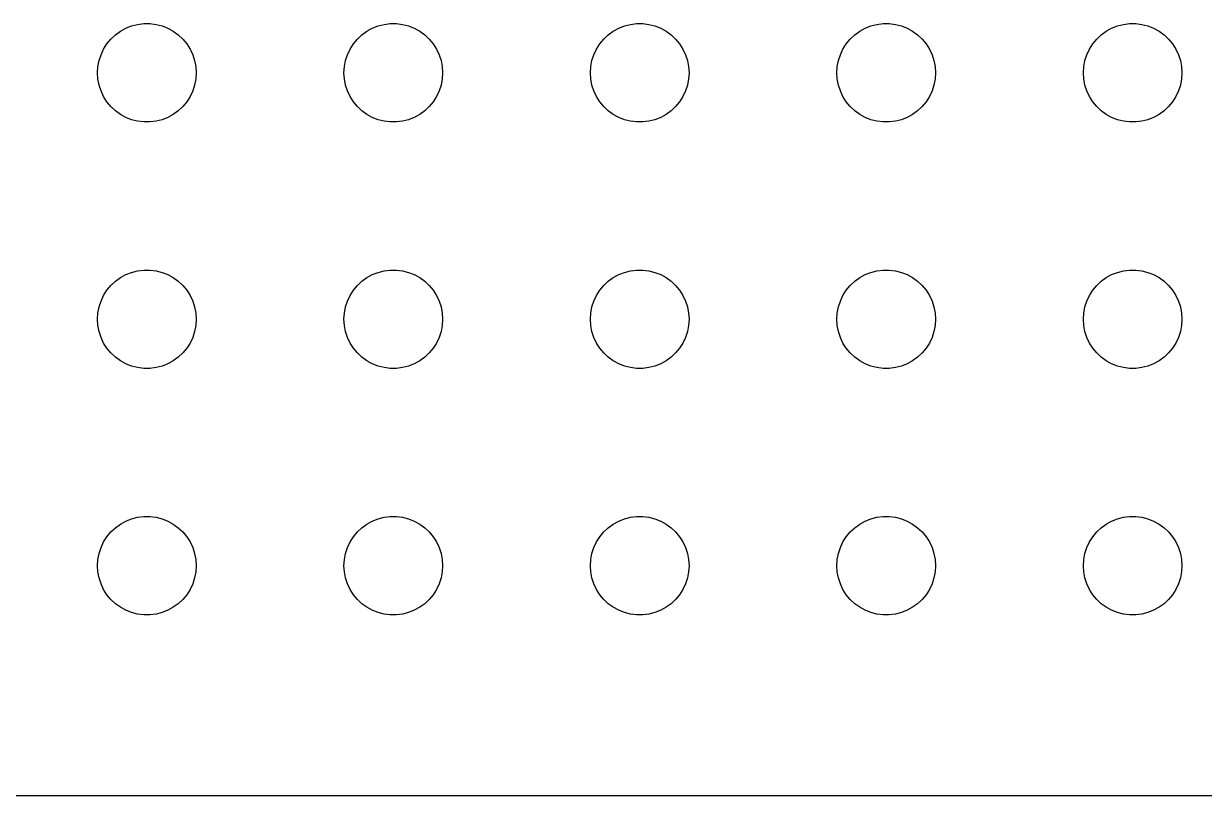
# Model space of a CAD drawing. Header units: metres. Extents: x -134 to 134, y 290 to 736.
# Drawn here: x -3.75 to 32.18, y 404.01 to 427.5 of the extents above; entities that cross this region are included whole.
import ezdxf

# ---------------------------------------------------------------- set-up
doc = ezdxf.new("R2010")
doc.units = ezdxf.units.M

msp = doc.modelspace()

# ---------------------------------------------------------------- linework, layer by layer
for p, q in [((-0.95613, 427.156), (-0.80373, 427.266)), ((-0.80373, 427.266), (-0.63866, 427.357)), ((-0.63866, 427.357), (-0.46352, 427.427)), ((-0.46352, 427.427), (-0.28107, 427.473)), ((-0.28107, 427.473), (-0.09418, 427.497)), ((-0.09418, 427.497), (0.09418, 427.497)), ((0.09418, 427.497), (0.28107, 427.473)), ((0.28107, 427.473), (0.46352, 427.427)), ((0.46352, 427.427), (0.63866, 427.357)), ((0.63866, 427.357), (0.80373, 427.266)), ((0.80373, 427.266), (0.95613, 427.156)), ((6.54385, 427.156), (6.69626, 427.266)), ((6.69626, 427.266), (6.86133, 427.357)), ((6.86133, 427.357), (7.03647, 427.427)), ((7.03647, 427.427), (7.21892, 427.473)), ((7.21892, 427.473), (7.40581, 427.497)), ((7.40581, 427.497), (7.59418, 427.497)), ((7.59418, 427.497), (7.78107, 427.473)), ((7.78107, 427.473), (7.96352, 427.427)), ((7.96352, 427.427), (8.13866, 427.357)), ((8.13866, 427.357), (8.30373, 427.266)), ((8.30373, 427.266), (8.45613, 427.156)), ((14.0439, 427.156), (14.1963, 427.266)), ((14.1963, 427.266), (14.3613, 427.357)), ((14.3613, 427.357), (14.5365, 427.427)), ((14.5365, 427.427), (14.7189, 427.473)), ((14.7189, 427.473), (14.9058, 427.497)), ((14.9058, 427.497), (15.0942, 427.497)), ((15.0942, 427.497), (15.2811, 427.473)), ((15.2811, 427.473), (15.4635, 427.427)), ((15.4635, 427.427), (15.6387, 427.357)), ((15.6387, 427.357), (15.8037, 427.266)), ((15.8037, 427.266), (15.9561, 427.156)), ((21.5439, 427.156), (21.6963, 427.266)), ((21.6963, 427.266), (21.8613, 427.357)), ((21.8613, 427.357), (22.0365, 427.427)), ((22.0365, 427.427), (22.2189, 427.473)), ((22.2189, 427.473), (22.4058, 427.497)), ((22.4058, 427.497), (22.5942, 427.497)), ((22.5942, 427.497), (22.7811, 427.473)), ((22.7811, 427.473), (22.9635, 427.427)), ((22.9635, 427.427), (23.1387, 427.357)), ((23.1387, 427.357), (23.3037, 427.266)), ((23.3037, 427.266), (23.4561, 427.156)), ((29.0439, 427.156), (29.1963, 427.266)), ((29.1963, 427.266), (29.3613, 427.357)), ((29.3613, 427.357), (29.5365, 427.427)), ((29.5365, 427.427), (29.7189, 427.473)), ((29.7189, 427.473), (29.9058, 427.497)), ((29.9058, 427.497), (30.0942, 427.497)), ((30.0942, 427.497), (30.2811, 427.473)), ((30.2811, 427.473), (30.4635, 427.427)), ((30.4635, 427.427), (30.6387, 427.357)), ((30.6387, 427.357), (30.8037, 427.266)), ((30.8037, 427.266), (30.9561, 427.156)), ((-1.21352, 426.882), (-1.09344, 427.027)), ((-1.09344, 427.027), (-0.95613, 427.156)), ((0.95613, 427.156), (1.09344, 427.027)), ((1.09344, 427.027), (1.21352, 426.882)), ((6.28647, 426.882), (6.40654, 427.027)), ((6.40654, 427.027), (6.54385, 427.156)), ((8.45613, 427.156), (8.59344, 427.027)), ((8.59344, 427.027), (8.71352, 426.882)), ((13.7865, 426.882), (13.9065, 427.027)), ((13.9065, 427.027), (14.0439, 427.156)), ((15.9561, 427.156), (16.0934, 427.027)), ((16.0934, 427.027), (16.2135, 426.882)), ((21.2865, 426.882), (21.4065, 427.027)), ((21.4065, 427.027), (21.5439, 427.156)), ((23.4561, 427.156), (23.5934, 427.027)), ((23.5934, 427.027), (23.7135, 426.882)), ((28.7865, 426.882), (28.9065, 427.027)), ((28.9065, 427.027), (29.0439, 427.156)), ((30.9561, 427.156), (31.0934, 427.027)), ((31.0934, 427.027), (31.2135, 426.882)), ((-1.45287, 426.373), (-1.39465, 426.552)), ((-1.39465, 426.552), (-1.31445, 426.723)), ((-1.31445, 426.723), (-1.21352, 426.882)), ((1.21352, 426.882), (1.31445, 426.723)), ((1.31445, 426.723), (1.39465, 426.552)), ((1.39465, 426.552), (1.45287, 426.373)), ((6.04712, 426.373), (6.10533, 426.552)), ((6.10533, 426.552), (6.18553, 426.723)), ((6.18553, 426.723), (6.28647, 426.882)), ((8.71352, 426.882), (8.81445, 426.723)), ((8.81445, 426.723), (8.89465, 426.552)), ((8.89465, 426.552), (8.95287, 426.373)), ((13.5471, 426.373), (13.6053, 426.552)), ((13.6053, 426.552), (13.6855, 426.723)), ((13.6855, 426.723), (13.7865, 426.882)), ((16.2135, 426.882), (16.3145, 426.723)), ((16.3145, 426.723), (16.3947, 426.552)), ((16.3947, 426.552), (16.4529, 426.373)), ((21.0471, 426.373), (21.1053, 426.552)), ((21.1053, 426.552), (21.1855, 426.723)), ((21.1855, 426.723), (21.2865, 426.882)), ((23.7135, 426.882), (23.8145, 426.723)), ((23.8145, 426.723), (23.8947, 426.552)), ((23.8947, 426.552), (23.9529, 426.373)), ((28.5471, 426.373), (28.6053, 426.552)), ((28.6053, 426.552), (28.6855, 426.723)), ((28.6855, 426.723), (28.7865, 426.882)), ((31.2135, 426.882), (31.3145, 426.723)), ((31.3145, 426.723), (31.3947, 426.552)), ((31.3947, 426.552), (31.4529, 426.373)), ((-1.5, 426), (-1.48816, 426.188)), ((-1.48816, 426.188), (-1.45287, 426.373)), ((1.45287, 426.373), (1.48816, 426.188)), ((1.48816, 426.188), (1.5, 426)), ((6, 426), (6.01183, 426.188)), ((6.01183, 426.188), (6.04712, 426.373)), ((8.95287, 426.373), (8.98816, 426.188)), ((8.98816, 426.188), (9, 426)), ((13.5, 426), (13.5118, 426.188)), ((13.5118, 426.188), (13.5471, 426.373)), ((16.4529, 426.373), (16.4882, 426.188)), ((16.4882, 426.188), (16.5, 426)), ((21, 426), (21.0118, 426.188)), ((21.0118, 426.188), (21.0471, 426.373)), ((23.9529, 426.373), (23.9882, 426.188)), ((23.9882, 426.188), (24, 426)), ((28.5, 426), (28.5118, 426.188)), ((28.5118, 426.188), (28.5471, 426.373)), ((31.4529, 426.373), (31.4882, 426.188)), ((31.4882, 426.188), (31.5, 426)), ((-1.48816, 425.812), (-1.5, 426)), ((1.5, 426), (1.48816, 425.812)), ((6.01183, 425.812), (6, 426)), ((9, 426), (8.98816, 425.812)), ((13.5118, 425.812), (13.5, 426)), ((16.5, 426), (16.4882, 425.812)), ((21.0118, 425.812), (21, 426)), ((24, 426), (23.9882, 425.812)), ((28.5118, 425.812), (28.5, 426)), ((31.5, 426), (31.4882, 425.812)), ((-1.45287, 425.627), (-1.48816, 425.812)), ((-1.39465, 425.448), (-1.45287, 425.627)), ((1.45287, 425.627), (1.39465, 425.448)), ((1.48816, 425.812), (1.45287, 425.627)), ((6.04712, 425.627), (6.01183, 425.812)), ((6.10533, 425.448), (6.04712, 425.627)), ((8.95287, 425.627), (8.89465, 425.448)), ((8.98816, 425.812), (8.95287, 425.627)), ((13.5471, 425.627), (13.5118, 425.812)), ((13.6053, 425.448), (13.5471, 425.627)), ((16.4529, 425.627), (16.3947, 425.448)), ((16.4882, 425.812), (16.4529, 425.627)), ((21.0471, 425.627), (21.0118, 425.812)), ((21.1053, 425.448), (21.0471, 425.627)), ((23.9529, 425.627), (23.8947, 425.448)), ((23.9882, 425.812), (23.9529, 425.627)), ((28.5471, 425.627), (28.5118, 425.812)), ((28.6053, 425.448), (28.5471, 425.627)), ((31.4529, 425.627), (31.3947, 425.448)), ((31.4882, 425.812), (31.4529, 425.627)), ((-1.31445, 425.277), (-1.39465, 425.448)), ((-1.21352, 425.118), (-1.31445, 425.277)), ((-1.09344, 424.973), (-1.21352, 425.118)), ((1.21352, 425.118), (1.09344, 424.973)), ((1.31445, 425.277), (1.21352, 425.118)), ((1.39465, 425.448), (1.31445, 425.277)), ((6.18553, 425.277), (6.10533, 425.448)), ((6.28647, 425.118), (6.18553, 425.277)), ((6.40654, 424.973), (6.28647, 425.118)), ((8.71352, 425.118), (8.59344, 424.973)), ((8.81445, 425.277), (8.71352, 425.118)), ((8.89465, 425.448), (8.81445, 425.277)), ((13.6855, 425.277), (13.6053, 425.448)), ((13.7865, 425.118), (13.6855, 425.277)), ((13.9065, 424.973), (13.7865, 425.118)), ((16.2135, 425.118), (16.0934, 424.973)), ((16.3145, 425.277), (16.2135, 425.118)), ((16.3947, 425.448), (16.3145, 425.277)), ((21.1855, 425.277), (21.1053, 425.448)), ((21.2865, 425.118), (21.1855, 425.277)), ((21.4065, 424.973), (21.2865, 425.118)), ((23.7135, 425.118), (23.5934, 424.973)), ((23.8145, 425.277), (23.7135, 425.118)), ((23.8947, 425.448), (23.8145, 425.277)), ((28.6855, 425.277), (28.6053, 425.448)), ((28.7865, 425.118), (28.6855, 425.277)), ((28.9065, 424.973), (28.7865, 425.118)), ((31.2135, 425.118), (31.0934, 424.973)), ((31.3145, 425.277), (31.2135, 425.118)), ((31.3947, 425.448), (31.3145, 425.277)), ((-0.95613, 424.844), (-1.09344, 424.973)), ((-0.80373, 424.734), (-0.95613, 424.844)), ((0.95613, 424.844), (0.80373, 424.734)), ((1.09344, 424.973), (0.95613, 424.844)), ((6.54385, 424.844), (6.40654, 424.973)), ((6.69626, 424.734), (6.54385, 424.844)), ((8.45613, 424.844), (8.30373, 424.734)), ((8.59344, 424.973), (8.45613, 424.844)), ((14.0439, 424.844), (13.9065, 424.973)), ((14.1963, 424.734), (14.0439, 424.844)), ((15.9561, 424.844), (15.8037, 424.734)), ((16.0934, 424.973), (15.9561, 424.844)), ((21.5439, 424.844), (21.4065, 424.973)), ((21.6963, 424.734), (21.5439, 424.844)), ((23.4561, 424.844), (23.3037, 424.734)), ((23.5934, 424.973), (23.4561, 424.844)), ((29.0439, 424.844), (28.9065, 424.973)), ((29.1963, 424.734), (29.0439, 424.844)), ((30.9561, 424.844), (30.8037, 424.734)), ((31.0934, 424.973), (30.9561, 424.844)), ((-0.63866, 424.643), (-0.80373, 424.734)), ((-0.46352, 424.573), (-0.63866, 424.643)), ((-0.28107, 424.527), (-0.46352, 424.573)), ((-0.09418, 424.503), (-0.28107, 424.527)), ((0.09418, 424.503), (-0.09418, 424.503)), ((0.28107, 424.527), (0.09418, 424.503)), ((0.46352, 424.573), (0.28107, 424.527)), ((0.63866, 424.643), (0.46352, 424.573)), ((0.80373, 424.734), (0.63866, 424.643)), ((6.86133, 424.643), (6.69626, 424.734)), ((7.03647, 424.573), (6.86133, 424.643)), ((7.21892, 424.527), (7.03647, 424.573)), ((7.40581, 424.503), (7.21892, 424.527)), ((7.59418, 424.503), (7.40581, 424.503)), ((7.78107, 424.527), (7.59418, 424.503)), ((7.96352, 424.573), (7.78107, 424.527)), ((8.13866, 424.643), (7.96352, 424.573)), ((8.30373, 424.734), (8.13866, 424.643)), ((14.3613, 424.643), (14.1963, 424.734)), ((14.5365, 424.573), (14.3613, 424.643)), ((14.7189, 424.527), (14.5365, 424.573)), ((14.9058, 424.503), (14.7189, 424.527)), ((15.0942, 424.503), (14.9058, 424.503)), ((15.2811, 424.527), (15.0942, 424.503)), ((15.4635, 424.573), (15.2811, 424.527)), ((15.6387, 424.643), (15.4635, 424.573)), ((15.8037, 424.734), (15.6387, 424.643)), ((21.8613, 424.643), (21.6963, 424.734)), ((22.0365, 424.573), (21.8613, 424.643)), ((22.2189, 424.527), (22.0365, 424.573)), ((22.4058, 424.503), (22.2189, 424.527)), ((22.5942, 424.503), (22.4058, 424.503)), ((22.7811, 424.527), (22.5942, 424.503)), ((22.9635, 424.573), (22.7811, 424.527)), ((23.1387, 424.643), (22.9635, 424.573)), ((23.3037, 424.734), (23.1387, 424.643)), ((29.3613, 424.643), (29.1963, 424.734)), ((29.5365, 424.573), (29.3613, 424.643)), ((29.7189, 424.527), (29.5365, 424.573)), ((29.9058, 424.503), (29.7189, 424.527)), ((30.0942, 424.503), (29.9058, 424.503)), ((30.2811, 424.527), (30.0942, 424.503)), ((30.4635, 424.573), (30.2811, 424.527)), ((30.6387, 424.643), (30.4635, 424.573)), ((30.8037, 424.734), (30.6387, 424.643)), ((-0.95613, 419.656), (-0.80373, 419.766)), ((-0.80373, 419.766), (-0.63866, 419.857)), ((-0.63866, 419.857), (-0.46352, 419.927)), ((-0.46352, 419.927), (-0.28107, 419.973)), ((-0.28107, 419.973), (-0.09418, 419.997)), ((-0.09418, 419.997), (0.09418, 419.997)), ((0.09418, 419.997), (0.28107, 419.973)), ((0.28107, 419.973), (0.46352, 419.927)), ((0.46352, 419.927), (0.63866, 419.857)), ((0.63866, 419.857), (0.80373, 419.766)), ((0.80373, 419.766), (0.95613, 419.656)), ((6.54385, 419.656), (6.69626, 419.766)), ((6.69626, 419.766), (6.86133, 419.857)), ((6.86133, 419.857), (7.03647, 419.927)), ((7.03647, 419.927), (7.21892, 419.973)), ((7.21892, 419.973), (7.40581, 419.997)), ((7.40581, 419.997), (7.59418, 419.997)), ((7.59418, 419.997), (7.78107, 419.973)), ((7.78107, 419.973), (7.96352, 419.927)), ((7.96352, 419.927), (8.13866, 419.857)), ((8.13866, 419.857), (8.30373, 419.766)), ((8.30373, 419.766), (8.45613, 419.656)), ((14.0439, 419.656), (14.1963, 419.766)), ((14.1963, 419.766), (14.3613, 419.857)), ((14.3613, 419.857), (14.5365, 419.927)), ((14.5365, 419.927), (14.7189, 419.973)), ((14.7189, 419.973), (14.9058, 419.997)), ((14.9058, 419.997), (15.0942, 419.997)), ((15.0942, 419.997), (15.2811, 419.973)), ((15.2811, 419.973), (15.4635, 419.927)), ((15.4635, 419.927), (15.6387, 419.857)), ((15.6387, 419.857), (15.8037, 419.766)), ((15.8037, 419.766), (15.9561, 419.656)), ((21.5439, 419.656), (21.6963, 419.766)), ((21.6963, 419.766), (21.8613, 419.857)), ((21.8613, 419.857), (22.0365, 419.927)), ((22.0365, 419.927), (22.2189, 419.973)), ((22.2189, 419.973), (22.4058, 419.997)), ((22.4058, 419.997), (22.5942, 419.997)), ((22.5942, 419.997), (22.7811, 419.973)), ((22.7811, 419.973), (22.9635, 419.927)), ((22.9635, 419.927), (23.1387, 419.857)), ((23.1387, 419.857), (23.3037, 419.766)), ((23.3037, 419.766), (23.4561, 419.656)), ((29.0439, 419.656), (29.1963, 419.766)), ((29.1963, 419.766), (29.3613, 419.857)), ((29.3613, 419.857), (29.5365, 419.927)), ((29.5365, 419.927), (29.7189, 419.973)), ((29.7189, 419.973), (29.9058, 419.997)), ((29.9058, 419.997), (30.0942, 419.997)), ((30.0942, 419.997), (30.2811, 419.973)), ((30.2811, 419.973), (30.4635, 419.927)), ((30.4635, 419.927), (30.6387, 419.857)), ((30.6387, 419.857), (30.8037, 419.766)), ((30.8037, 419.766), (30.9561, 419.656)), ((-1.31445, 419.223), (-1.21352, 419.382)), ((-1.21352, 419.382), (-1.09344, 419.527)), ((-1.09344, 419.527), (-0.95613, 419.656)), ((0.95613, 419.656), (1.09344, 419.527)), ((1.09344, 419.527), (1.21352, 419.382)), ((1.21352, 419.382), (1.31445, 419.223)), ((6.18553, 419.223), (6.28647, 419.382)), ((6.28647, 419.382), (6.40654, 419.527)), ((6.40654, 419.527), (6.54385, 419.656)), ((8.45613, 419.656), (8.59344, 419.527)), ((8.59344, 419.527), (8.71352, 419.382)), ((8.71352, 419.382), (8.81445, 419.223)), ((13.6855, 419.223), (13.7865, 419.382)), ((13.7865, 419.382), (13.9065, 419.527)), ((13.9065, 419.527), (14.0439, 419.656)), ((15.9561, 419.656), (16.0934, 419.527)), ((16.0934, 419.527), (16.2135, 419.382)), ((16.2135, 419.382), (16.3145, 419.223)), ((21.1855, 419.223), (21.2865, 419.382)), ((21.2865, 419.382), (21.4065, 419.527)), ((21.4065, 419.527), (21.5439, 419.656)), ((23.4561, 419.656), (23.5934, 419.527)), ((23.5934, 419.527), (23.7135, 419.382)), ((23.7135, 419.382), (23.8145, 419.223)), ((28.6855, 419.223), (28.7865, 419.382)), ((28.7865, 419.382), (28.9065, 419.527)), ((28.9065, 419.527), (29.0439, 419.656)), ((30.9561, 419.656), (31.0934, 419.527)), ((31.0934, 419.527), (31.2135, 419.382)), ((31.2135, 419.382), (31.3145, 419.223)), ((-1.45287, 418.873), (-1.39465, 419.052)), ((-1.39465, 419.052), (-1.31445, 419.223)), ((1.31445, 419.223), (1.39465, 419.052)), ((1.39465, 419.052), (1.45287, 418.873)), ((6.04712, 418.873), (6.10533, 419.052)), ((6.10533, 419.052), (6.18553, 419.223)), ((8.81445, 419.223), (8.89465, 419.052)), ((8.89465, 419.052), (8.95287, 418.873)), ((13.5471, 418.873), (13.6053, 419.052)), ((13.6053, 419.052), (13.6855, 419.223)), ((16.3145, 419.223), (16.3947, 419.052)), ((16.3947, 419.052), (16.4529, 418.873)), ((21.0471, 418.873), (21.1053, 419.052)), ((21.1053, 419.052), (21.1855, 419.223)), ((23.8145, 419.223), (23.8947, 419.052)), ((23.8947, 419.052), (23.9529, 418.873)), ((28.5471, 418.873), (28.6053, 419.052)), ((28.6053, 419.052), (28.6855, 419.223)), ((31.3145, 419.223), (31.3947, 419.052)), ((31.3947, 419.052), (31.4529, 418.873)), ((-1.5, 418.5), (-1.48816, 418.688)), ((-1.48816, 418.688), (-1.45287, 418.873)), ((1.45287, 418.873), (1.48816, 418.688)), ((1.48816, 418.688), (1.5, 418.5)), ((6, 418.5), (6.01183, 418.688)), ((6.01183, 418.688), (6.04712, 418.873)), ((8.95287, 418.873), (8.98816, 418.688)), ((8.98816, 418.688), (9, 418.5)), ((13.5, 418.5), (13.5118, 418.688)), ((13.5118, 418.688), (13.5471, 418.873)), ((16.4529, 418.873), (16.4882, 418.688)), ((16.4882, 418.688), (16.5, 418.5)), ((21, 418.5), (21.0118, 418.688)), ((21.0118, 418.688), (21.0471, 418.873)), ((23.9529, 418.873), (23.9882, 418.688)), ((23.9882, 418.688), (24, 418.5)), ((28.5, 418.5), (28.5118, 418.688)), ((28.5118, 418.688), (28.5471, 418.873)), ((31.4529, 418.873), (31.4882, 418.688)), ((31.4882, 418.688), (31.5, 418.5)), ((-1.48816, 418.312), (-1.5, 418.5)), ((-1.45287, 418.127), (-1.48816, 418.312)), ((1.48816, 418.312), (1.45287, 418.127)), ((1.5, 418.5), (1.48816, 418.312)), ((6.01183, 418.312), (6, 418.5)), ((6.04712, 418.127), (6.01183, 418.312)), ((8.98816, 418.312), (8.95287, 418.127)), ((9, 418.5), (8.98816, 418.312)), ((13.5118, 418.312), (13.5, 418.5)), ((13.5471, 418.127), (13.5118, 418.312)), ((16.4882, 418.312), (16.4529, 418.127)), ((16.5, 418.5), (16.4882, 418.312)), ((21.0118, 418.312), (21, 418.5)), ((21.0471, 418.127), (21.0118, 418.312)), ((23.9882, 418.312), (23.9529, 418.127)), ((24, 418.5), (23.9882, 418.312)), ((28.5118, 418.312), (28.5, 418.5)), ((28.5471, 418.127), (28.5118, 418.312)), ((31.4882, 418.312), (31.4529, 418.127)), ((31.5, 418.5), (31.4882, 418.312)), ((-1.39465, 417.948), (-1.45287, 418.127)), ((-1.31445, 417.777), (-1.39465, 417.948)), ((1.39465, 417.948), (1.31445, 417.777)), ((1.45287, 418.127), (1.39465, 417.948)), ((6.10533, 417.948), (6.04712, 418.127)), ((6.18553, 417.777), (6.10533, 417.948)), ((8.89465, 417.948), (8.81445, 417.777)), ((8.95287, 418.127), (8.89465, 417.948)), ((13.6053, 417.948), (13.5471, 418.127)), ((13.6855, 417.777), (13.6053, 417.948)), ((16.3947, 417.948), (16.3145, 417.777)), ((16.4529, 418.127), (16.3947, 417.948)), ((21.1053, 417.948), (21.0471, 418.127)), ((21.1855, 417.777), (21.1053, 417.948)), ((23.8947, 417.948), (23.8145, 417.777)), ((23.9529, 418.127), (23.8947, 417.948)), ((28.6053, 417.948), (28.5471, 418.127)), ((28.6855, 417.777), (28.6053, 417.948)), ((31.3947, 417.948), (31.3145, 417.777)), ((31.4529, 418.127), (31.3947, 417.948)), ((-1.21352, 417.618), (-1.31445, 417.777)), ((-1.09344, 417.473), (-1.21352, 417.618)), ((1.21352, 417.618), (1.09344, 417.473)), ((1.31445, 417.777), (1.21352, 417.618)), ((6.28647, 417.618), (6.18553, 417.777)), ((6.40654, 417.473), (6.28647, 417.618)), ((8.71352, 417.618), (8.59344, 417.473)), ((8.81445, 417.777), (8.71352, 417.618)), ((13.7865, 417.618), (13.6855, 417.777)), ((13.9065, 417.473), (13.7865, 417.618)), ((16.2135, 417.618), (16.0934, 417.473)), ((16.3145, 417.777), (16.2135, 417.618)), ((21.2865, 417.618), (21.1855, 417.777)), ((21.4065, 417.473), (21.2865, 417.618)), ((23.7135, 417.618), (23.5934, 417.473)), ((23.8145, 417.777), (23.7135, 417.618)), ((28.7865, 417.618), (28.6855, 417.777)), ((28.9065, 417.473), (28.7865, 417.618)), ((31.2135, 417.618), (31.0934, 417.473)), ((31.3145, 417.777), (31.2135, 417.618)), ((-0.95613, 417.344), (-1.09344, 417.473)), ((-0.80373, 417.234), (-0.95613, 417.344)), ((-0.63866, 417.143), (-0.80373, 417.234)), ((0.80373, 417.234), (0.63866, 417.143)), ((0.95613, 417.344), (0.80373, 417.234)), ((1.09344, 417.473), (0.95613, 417.344)), ((6.54385, 417.344), (6.40654, 417.473)), ((6.69626, 417.234), (6.54385, 417.344)), ((6.86133, 417.143), (6.69626, 417.234)), ((8.30373, 417.234), (8.13866, 417.143)), ((8.45613, 417.344), (8.30373, 417.234)), ((8.59344, 417.473), (8.45613, 417.344)), ((14.0439, 417.344), (13.9065, 417.473)), ((14.1963, 417.234), (14.0439, 417.344)), ((14.3613, 417.143), (14.1963, 417.234)), ((15.8037, 417.234), (15.6387, 417.143)), ((15.9561, 417.344), (15.8037, 417.234)), ((16.0934, 417.473), (15.9561, 417.344)), ((21.5439, 417.344), (21.4065, 417.473)), ((21.6963, 417.234), (21.5439, 417.344)), ((21.8613, 417.143), (21.6963, 417.234)), ((23.3037, 417.234), (23.1387, 417.143)), ((23.4561, 417.344), (23.3037, 417.234)), ((23.5934, 417.473), (23.4561, 417.344)), ((29.0439, 417.344), (28.9065, 417.473)), ((29.1963, 417.234), (29.0439, 417.344)), ((29.3613, 417.143), (29.1963, 417.234)), ((30.8037, 417.234), (30.6387, 417.143)), ((30.9561, 417.344), (30.8037, 417.234)), ((31.0934, 417.473), (30.9561, 417.344)), ((-0.46352, 417.073), (-0.63866, 417.143)), ((-0.28107, 417.027), (-0.46352, 417.073)), ((-0.09418, 417.003), (-0.28107, 417.027)), ((0.09418, 417.003), (-0.09418, 417.003)), ((0.28107, 417.027), (0.09418, 417.003)), ((0.46352, 417.073), (0.28107, 417.027)), ((0.63866, 417.143), (0.46352, 417.073)), ((7.03647, 417.073), (6.86133, 417.143)), ((7.21892, 417.027), (7.03647, 417.073)), ((7.40581, 417.003), (7.21892, 417.027)), ((7.59418, 417.003), (7.40581, 417.003)), ((7.78107, 417.027), (7.59418, 417.003)), ((7.96352, 417.073), (7.78107, 417.027)), ((8.13866, 417.143), (7.96352, 417.073)), ((14.5365, 417.073), (14.3613, 417.143)), ((14.7189, 417.027), (14.5365, 417.073)), ((14.9058, 417.003), (14.7189, 417.027)), ((15.0942, 417.003), (14.9058, 417.003)), ((15.2811, 417.027), (15.0942, 417.003)), ((15.4635, 417.073), (15.2811, 417.027)), ((15.6387, 417.143), (15.4635, 417.073)), ((22.0365, 417.073), (21.8613, 417.143)), ((22.2189, 417.027), (22.0365, 417.073)), ((22.4058, 417.003), (22.2189, 417.027)), ((22.5942, 417.003), (22.4058, 417.003)), ((22.7811, 417.027), (22.5942, 417.003)), ((22.9635, 417.073), (22.7811, 417.027)), ((23.1387, 417.143), (22.9635, 417.073)), ((29.5365, 417.073), (29.3613, 417.143)), ((29.7189, 417.027), (29.5365, 417.073)), ((29.9058, 417.003), (29.7189, 417.027)), ((30.0942, 417.003), (29.9058, 417.003)), ((30.2811, 417.027), (30.0942, 417.003)), ((30.4635, 417.073), (30.2811, 417.027)), ((30.6387, 417.143), (30.4635, 417.073)), ((-0.95613, 412.156), (-0.80373, 412.266)), ((-0.80373, 412.266), (-0.63866, 412.357)), ((-0.63866, 412.357), (-0.46352, 412.427)), ((-0.46352, 412.427), (-0.28107, 412.473)), ((-0.28107, 412.473), (-0.09418, 412.497)), ((-0.09418, 412.497), (0.09418, 412.497)), ((0.09418, 412.497), (0.28107, 412.473)), ((0.28107, 412.473), (0.46352, 412.427)), ((0.46352, 412.427), (0.63866, 412.357)), ((0.63866, 412.357), (0.80373, 412.266)), ((0.80373, 412.266), (0.95613, 412.156)), ((6.54385, 412.156), (6.69626, 412.266)), ((6.69626, 412.266), (6.86133, 412.357)), ((6.86133, 412.357), (7.03647, 412.427)), ((7.03647, 412.427), (7.21892, 412.473)), ((7.21892, 412.473), (7.40581, 412.497)), ((7.40581, 412.497), (7.59418, 412.497)), ((7.59418, 412.497), (7.78107, 412.473)), ((7.78107, 412.473), (7.96352, 412.427)), ((7.96352, 412.427), (8.13866, 412.357)), ((8.13866, 412.357), (8.30373, 412.266)), ((8.30373, 412.266), (8.45613, 412.156)), ((14.0439, 412.156), (14.1963, 412.266)), ((14.1963, 412.266), (14.3613, 412.357)), ((14.3613, 412.357), (14.5365, 412.427)), ((14.5365, 412.427), (14.7189, 412.473)), ((14.7189, 412.473), (14.9058, 412.497)), ((14.9058, 412.497), (15.0942, 412.497)), ((15.0942, 412.497), (15.2811, 412.473)), ((15.2811, 412.473), (15.4635, 412.427)), ((15.4635, 412.427), (15.6387, 412.357)), ((15.6387, 412.357), (15.8037, 412.266)), ((15.8037, 412.266), (15.9561, 412.156)), ((21.5439, 412.156), (21.6963, 412.266)), ((21.6963, 412.266), (21.8613, 412.357)), ((21.8613, 412.357), (22.0365, 412.427)), ((22.0365, 412.427), (22.2189, 412.473)), ((22.2189, 412.473), (22.4058, 412.497)), ((22.4058, 412.497), (22.5942, 412.497)), ((22.5942, 412.497), (22.7811, 412.473)), ((22.7811, 412.473), (22.9635, 412.427)), ((22.9635, 412.427), (23.1387, 412.357)), ((23.1387, 412.357), (23.3037, 412.266)), ((23.3037, 412.266), (23.4561, 412.156)), ((29.0439, 412.156), (29.1963, 412.266)), ((29.1963, 412.266), (29.3613, 412.357)), ((29.3613, 412.357), (29.5365, 412.427)), ((29.5365, 412.427), (29.7189, 412.473)), ((29.7189, 412.473), (29.9058, 412.497)), ((29.9058, 412.497), (30.0942, 412.497)), ((30.0942, 412.497), (30.2811, 412.473)), ((30.2811, 412.473), (30.4635, 412.427)), ((30.4635, 412.427), (30.6387, 412.357)), ((30.6387, 412.357), (30.8037, 412.266)), ((30.8037, 412.266), (30.9561, 412.156)), ((-1.31445, 411.723), (-1.21352, 411.882)), ((-1.21352, 411.882), (-1.09344, 412.027)), ((-1.09344, 412.027), (-0.95613, 412.156)), ((0.95613, 412.156), (1.09344, 412.027)), ((1.09344, 412.027), (1.21352, 411.882)), ((1.21352, 411.882), (1.31445, 411.723)), ((6.18553, 411.723), (6.28647, 411.882)), ((6.28647, 411.882), (6.40654, 412.027)), ((6.40654, 412.027), (6.54385, 412.156)), ((8.45613, 412.156), (8.59344, 412.027)), ((8.59344, 412.027), (8.71352, 411.882)), ((8.71352, 411.882), (8.81445, 411.723)), ((13.6855, 411.723), (13.7865, 411.882)), ((13.7865, 411.882), (13.9065, 412.027)), ((13.9065, 412.027), (14.0439, 412.156)), ((15.9561, 412.156), (16.0934, 412.027)), ((16.0934, 412.027), (16.2135, 411.882)), ((16.2135, 411.882), (16.3145, 411.723)), ((21.1855, 411.723), (21.2865, 411.882)), ((21.2865, 411.882), (21.4065, 412.027)), ((21.4065, 412.027), (21.5439, 412.156)), ((23.4561, 412.156), (23.5934, 412.027)), ((23.5934, 412.027), (23.7135, 411.882)), ((23.7135, 411.882), (23.8145, 411.723)), ((28.6855, 411.723), (28.7865, 411.882)), ((28.7865, 411.882), (28.9065, 412.027)), ((28.9065, 412.027), (29.0439, 412.156)), ((30.9561, 412.156), (31.0934, 412.027)), ((31.0934, 412.027), (31.2135, 411.882)), ((31.2135, 411.882), (31.3145, 411.723)), ((-1.45287, 411.373), (-1.39465, 411.552)), ((-1.39465, 411.552), (-1.31445, 411.723)), ((1.31445, 411.723), (1.39465, 411.552)), ((1.39465, 411.552), (1.45287, 411.373)), ((6.04712, 411.373), (6.10533, 411.552)), ((6.10533, 411.552), (6.18553, 411.723)), ((8.81445, 411.723), (8.89465, 411.552)), ((8.89465, 411.552), (8.95287, 411.373)), ((13.5471, 411.373), (13.6053, 411.552)), ((13.6053, 411.552), (13.6855, 411.723)), ((16.3145, 411.723), (16.3947, 411.552)), ((16.3947, 411.552), (16.4529, 411.373)), ((21.0471, 411.373), (21.1053, 411.552)), ((21.1053, 411.552), (21.1855, 411.723)), ((23.8145, 411.723), (23.8947, 411.552)), ((23.8947, 411.552), (23.9529, 411.373)), ((28.5471, 411.373), (28.6053, 411.552)), ((28.6053, 411.552), (28.6855, 411.723)), ((31.3145, 411.723), (31.3947, 411.552)), ((31.3947, 411.552), (31.4529, 411.373)), ((-1.5, 411), (-1.48816, 411.188)), ((-1.48816, 411.188), (-1.45287, 411.373)), ((1.45287, 411.373), (1.48816, 411.188)), ((1.48816, 411.188), (1.5, 411)), ((6, 411), (6.01183, 411.188)), ((6.01183, 411.188), (6.04712, 411.373)), ((8.95287, 411.373), (8.98816, 411.188)), ((8.98816, 411.188), (9, 411)), ((13.5, 411), (13.5118, 411.188)), ((13.5118, 411.188), (13.5471, 411.373)), ((16.4529, 411.373), (16.4882, 411.188)), ((16.4882, 411.188), (16.5, 411)), ((21, 411), (21.0118, 411.188)), ((21.0118, 411.188), (21.0471, 411.373)), ((23.9529, 411.373), (23.9882, 411.188)), ((23.9882, 411.188), (24, 411)), ((28.5, 411), (28.5118, 411.188)), ((28.5118, 411.188), (28.5471, 411.373)), ((31.4529, 411.373), (31.4882, 411.188)), ((31.4882, 411.188), (31.5, 411)), ((-1.48816, 410.812), (-1.5, 411)), ((-1.45287, 410.627), (-1.48816, 410.812)), ((1.48816, 410.812), (1.45287, 410.627)), ((1.5, 411), (1.48816, 410.812)), ((6.01183, 410.812), (6, 411)), ((6.04712, 410.627), (6.01183, 410.812)), ((8.98816, 410.812), (8.95287, 410.627)), ((9, 411), (8.98816, 410.812)), ((13.5118, 410.812), (13.5, 411)), ((13.5471, 410.627), (13.5118, 410.812)), ((16.4882, 410.812), (16.4529, 410.627)), ((16.5, 411), (16.4882, 410.812)), ((21.0118, 410.812), (21, 411)), ((21.0471, 410.627), (21.0118, 410.812)), ((23.9882, 410.812), (23.9529, 410.627)), ((24, 411), (23.9882, 410.812)), ((28.5118, 410.812), (28.5, 411)), ((28.5471, 410.627), (28.5118, 410.812)), ((31.4882, 410.812), (31.4529, 410.627)), ((31.5, 411), (31.4882, 410.812)), ((-1.39465, 410.448), (-1.45287, 410.627)), ((-1.31445, 410.277), (-1.39465, 410.448)), ((1.39465, 410.448), (1.31445, 410.277)), ((1.45287, 410.627), (1.39465, 410.448)), ((6.10533, 410.448), (6.04712, 410.627)), ((6.18553, 410.277), (6.10533, 410.448)), ((8.89465, 410.448), (8.81445, 410.277)), ((8.95287, 410.627), (8.89465, 410.448)), ((13.6053, 410.448), (13.5471, 410.627)), ((13.6855, 410.277), (13.6053, 410.448)), ((16.3947, 410.448), (16.3145, 410.277)), ((16.4529, 410.627), (16.3947, 410.448)), ((21.1053, 410.448), (21.0471, 410.627)), ((21.1855, 410.277), (21.1053, 410.448)), ((23.8947, 410.448), (23.8145, 410.277)), ((23.9529, 410.627), (23.8947, 410.448)), ((28.6053, 410.448), (28.5471, 410.627)), ((28.6855, 410.277), (28.6053, 410.448)), ((31.3947, 410.448), (31.3145, 410.277)), ((31.4529, 410.627), (31.3947, 410.448)), ((-1.21352, 410.118), (-1.31445, 410.277)), ((-1.09344, 409.973), (-1.21352, 410.118)), ((1.21352, 410.118), (1.09344, 409.973)), ((1.31445, 410.277), (1.21352, 410.118)), ((6.28647, 410.118), (6.18553, 410.277)), ((6.40654, 409.973), (6.28647, 410.118)), ((8.71352, 410.118), (8.59344, 409.973)), ((8.81445, 410.277), (8.71352, 410.118)), ((13.7865, 410.118), (13.6855, 410.277)), ((13.9065, 409.973), (13.7865, 410.118)), ((16.2135, 410.118), (16.0934, 409.973)), ((16.3145, 410.277), (16.2135, 410.118)), ((21.2865, 410.118), (21.1855, 410.277)), ((21.4065, 409.973), (21.2865, 410.118)), ((23.7135, 410.118), (23.5934, 409.973)), ((23.8145, 410.277), (23.7135, 410.118)), ((28.7865, 410.118), (28.6855, 410.277)), ((28.9065, 409.973), (28.7865, 410.118)), ((31.2135, 410.118), (31.0934, 409.973)), ((31.3145, 410.277), (31.2135, 410.118)), ((-0.95613, 409.844), (-1.09344, 409.973)), ((-0.80373, 409.734), (-0.95613, 409.844)), ((-0.63866, 409.643), (-0.80373, 409.734)), ((0.80373, 409.734), (0.63866, 409.643)), ((0.95613, 409.844), (0.80373, 409.734)), ((1.09344, 409.973), (0.95613, 409.844)), ((6.54385, 409.844), (6.40654, 409.973)), ((6.69626, 409.734), (6.54385, 409.844)), ((6.86133, 409.643), (6.69626, 409.734)), ((8.30373, 409.734), (8.13866, 409.643)), ((8.45613, 409.844), (8.30373, 409.734)), ((8.59344, 409.973), (8.45613, 409.844)), ((14.0439, 409.844), (13.9065, 409.973)), ((14.1963, 409.734), (14.0439, 409.844)), ((14.3613, 409.643), (14.1963, 409.734)), ((15.8037, 409.734), (15.6387, 409.643)), ((15.9561, 409.844), (15.8037, 409.734)), ((16.0934, 409.973), (15.9561, 409.844)), ((21.5439, 409.844), (21.4065, 409.973)), ((21.6963, 409.734), (21.5439, 409.844)), ((21.8613, 409.643), (21.6963, 409.734)), ((23.3037, 409.734), (23.1387, 409.643)), ((23.4561, 409.844), (23.3037, 409.734)), ((23.5934, 409.973), (23.4561, 409.844)), ((29.0439, 409.844), (28.9065, 409.973)), ((29.1963, 409.734), (29.0439, 409.844)), ((29.3613, 409.643), (29.1963, 409.734)), ((30.8037, 409.734), (30.6387, 409.643)), ((30.9561, 409.844), (30.8037, 409.734)), ((31.0934, 409.973), (30.9561, 409.844)), ((-0.46352, 409.573), (-0.63866, 409.643)), ((-0.28107, 409.527), (-0.46352, 409.573)), ((-0.09418, 409.503), (-0.28107, 409.527)), ((0.09418, 409.503), (-0.09418, 409.503)), ((0.28107, 409.527), (0.09418, 409.503)), ((0.46352, 409.573), (0.28107, 409.527)), ((0.63866, 409.643), (0.46352, 409.573)), ((7.03647, 409.573), (6.86133, 409.643)), ((7.21892, 409.527), (7.03647, 409.573)), ((7.40581, 409.503), (7.21892, 409.527)), ((7.59418, 409.503), (7.40581, 409.503)), ((7.78107, 409.527), (7.59418, 409.503)), ((7.96352, 409.573), (7.78107, 409.527)), ((8.13866, 409.643), (7.96352, 409.573)), ((14.5365, 409.573), (14.3613, 409.643)), ((14.7189, 409.527), (14.5365, 409.573)), ((14.9058, 409.503), (14.7189, 409.527)), ((15.0942, 409.503), (14.9058, 409.503)), ((15.2811, 409.527), (15.0942, 409.503)), ((15.4635, 409.573), (15.2811, 409.527)), ((15.6387, 409.643), (15.4635, 409.573)), ((22.0365, 409.573), (21.8613, 409.643)), ((22.2189, 409.527), (22.0365, 409.573)), ((22.4058, 409.503), (22.2189, 409.527)), ((22.5942, 409.503), (22.4058, 409.503)), ((22.7811, 409.527), (22.5942, 409.503)), ((22.9635, 409.573), (22.7811, 409.527)), ((23.1387, 409.643), (22.9635, 409.573)), ((29.5365, 409.573), (29.3613, 409.643)), ((29.7189, 409.527), (29.5365, 409.573)), ((29.9058, 409.503), (29.7189, 409.527)), ((30.0942, 409.503), (29.9058, 409.503)), ((30.2811, 409.527), (30.0942, 409.503)), ((30.4635, 409.573), (30.2811, 409.527)), ((30.6387, 409.643), (30.4635, 409.573)), ((-129.814, 404.01), (129.814, 404.01))]:
    msp.add_line(p, q)

doc.saveas('drawing.dxf')
